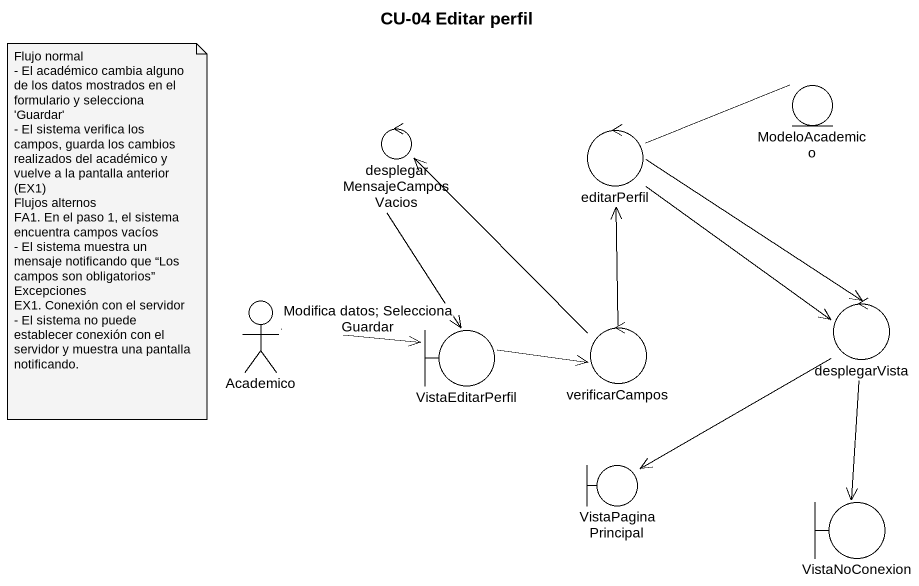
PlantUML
@startuml
title CU-04 Editar perfil
control desplegarMensajeCamposVacios
entity ModeloAcademico
control editarPerfil
actor Academico
boundary VistaEditarPerfil
control verificarCampos
control desplegarVista
boundary VistaPaginaPrincipal
boundary VistaNoConexion
desplegarMensajeCamposVacios --> VistaEditarPerfil
editarPerfil -right- ModeloAcademico
editarPerfil --> desplegarVista
editarPerfil --> desplegarVista
Academico -right-> VistaEditarPerfil : Modifica datos; Selecciona Guardar
VistaEditarPerfil -right-> verificarCampos
verificarCampos -up-> desplegarMensajeCamposVacios
verificarCampos -up-> editarPerfil
desplegarVista --> VistaPaginaPrincipal
desplegarVista --> VistaNoConexion
note as N1
  Flujo normal
  - El académico cambia alguno de los datos mostrados en el formulario y selecciona 'Guardar'
  - El sistema verifica los campos, guarda los cambios realizados del académico y vuelve a la pantalla anterior (EX1)
  Flujos alternos
  FA1. En el paso 1, el sistema encuentra campos vacíos
  - El sistema muestra un mensaje notificando que “Los campos son obligatorios”
  Excepciones
  EX1. Conexión con el servidor
  - El sistema no puede establecer conexión con el servidor y muestra una pantalla notificando.
end note
@enduml
